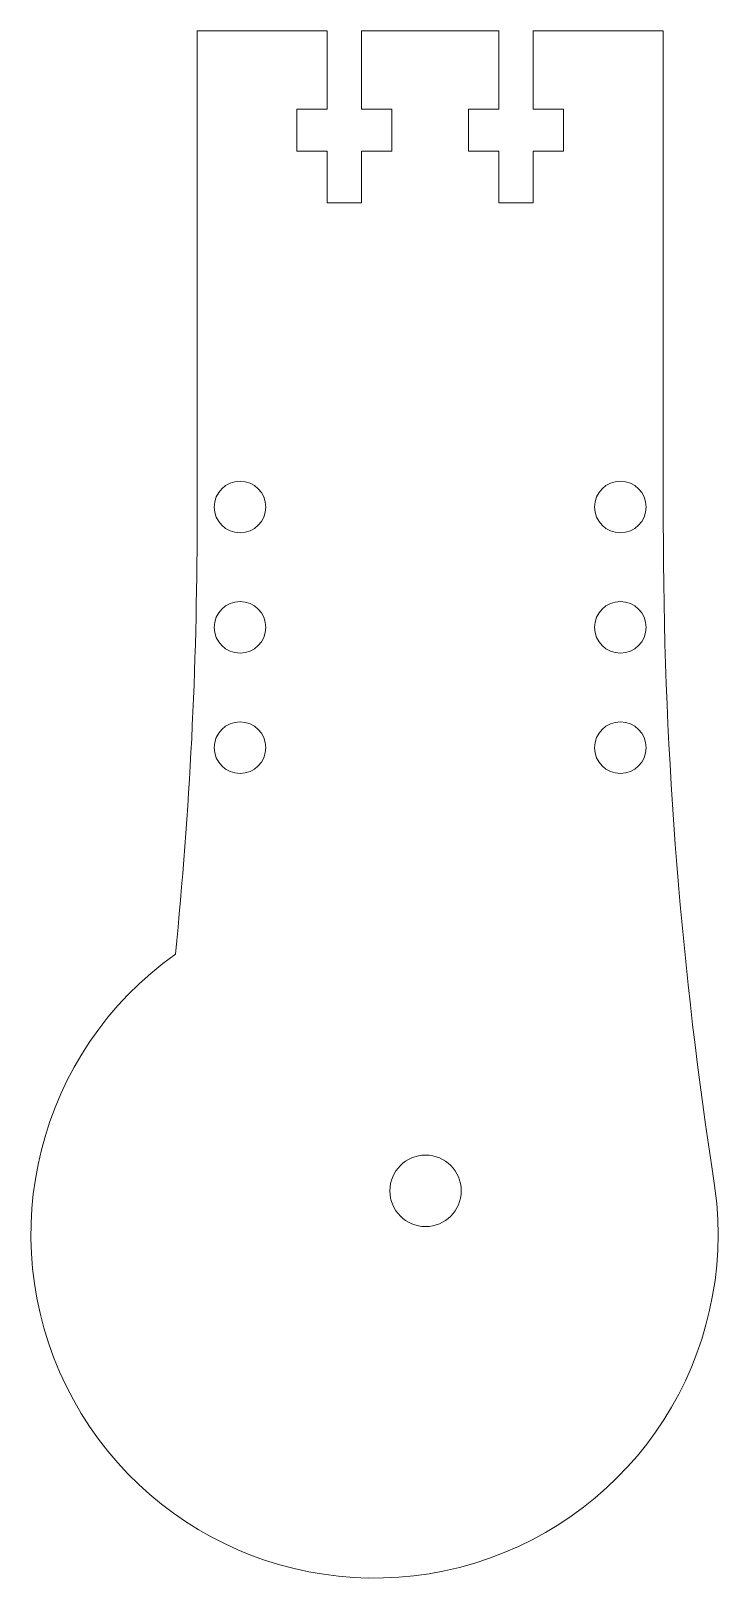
# Model space of a CAD drawing. Header units: millimetres. Extents: x -23.2 to 16.8, y -117.7 to -27.7.
import ezdxf

# ---------------------------------------------------------------- set-up
doc = ezdxf.new("R2010")
doc.units = ezdxf.units.MM

msp = doc.modelspace()

# ---------------------------------------------------------------- linework, layer by layer
at = {"color": 7, "linetype": 'Continuous', "lineweight": 15}
for p, q in [((-13.569, -56.339), (-13.569, -27.716)), ((-13.569, -27.716), (-5.999, -27.716)), ((-5.999, -27.716), (-5.999, -32.266)), ((-3.999, -32.266), (-3.999, -27.716)), ((-3.999, -27.716), (3.999, -27.716)), ((3.999, -27.716), (3.999, -32.266)), ((5.999, -32.266), (5.999, -27.716)), ((5.999, -27.716), (13.569, -27.716)), ((13.569, -56.339), (13.569, -27.716)), ((-5.999, -32.266), (-7.769, -32.266)), ((-7.769, -32.266), (-7.769, -34.716)), ((-2.229, -32.266), (-3.999, -32.266)), ((-2.229, -34.716), (-2.229, -32.266)), ((3.999, -32.266), (2.229, -32.266)), ((2.229, -32.266), (2.229, -34.716)), ((7.769, -32.266), (5.999, -32.266)), ((7.769, -34.716), (7.769, -32.266)), ((-7.769, -34.716), (-5.999, -34.716)), ((-5.999, -34.716), (-5.999, -37.716)), ((-3.999, -37.716), (-3.999, -34.716)), ((-3.999, -34.716), (-2.229, -34.716)), ((2.229, -34.716), (3.999, -34.716)), ((3.999, -34.716), (3.999, -37.716)), ((5.999, -37.716), (5.999, -34.716)), ((5.999, -34.716), (7.769, -34.716)), ((-5.999, -37.716), (-3.999, -37.716)), ((3.999, -37.716), (5.999, -37.716)), ((16.369, -93.652), (16.577, -95.024))]:
    msp.add_line(p, q, dxfattribs=at)
for centre, radius in [((-11.068, -55.41), 1.5), ((11.072, -55.41), 1.5), ((-11.068, -62.41), 1.5), ((11.072, -62.41), 1.5), ((-11.068, -69.41), 1.5), ((11.072, -69.41), 1.5), ((-0.268, -95.19), 2.077)]:
    msp.add_circle(centre, radius, dxfattribs=at)
for centre, radius, start, end in [((-263.569, -56.339), 250, 354.24331, 0), ((263.569, -56.339), 250, 180, 188.58363), ((-3.242, -97.716), 20, 125.40959, 7.73302)]:
    msp.add_arc(centre, radius, start, end, dxfattribs=at)

doc.saveas('drawing.dxf')
